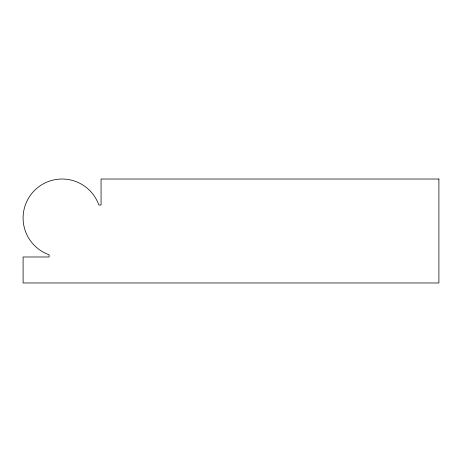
<?xml version="1.0" encoding="UTF-8"?>
<svg xmlns="http://www.w3.org/2000/svg" width="462" height="462" viewBox="0 0 462 462"><rect width="100%" height="100%" fill="white"/><g stroke="black" fill="none" stroke-linecap="round" stroke-linejoin="round"><path stroke-width="0.69" d="M438.9 179.025L101.062 179.025L101.062 205.013L98.833 205.013A38.981 38.981 0 0 0 34.517 190.442A38.981 38.981 0 0 0 49.087 254.758L49.087 256.988L23.1 256.988L23.1 282.975L438.9 282.975L438.9 179.025"/></g></svg>
